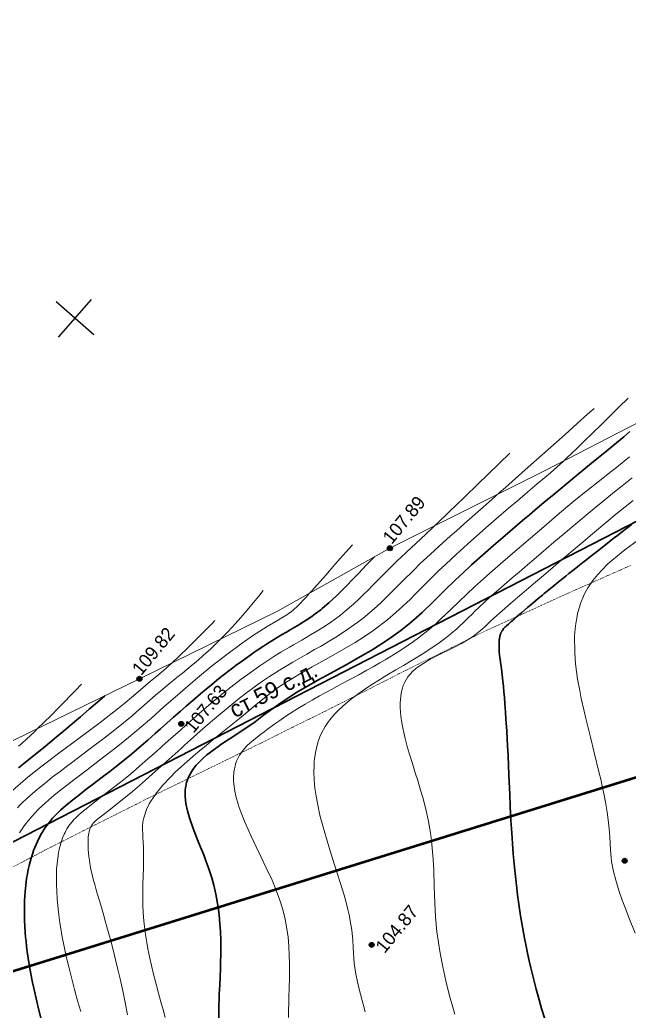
# Model space of a CAD drawing. Header units: millimetres. Extents: x -2893842 to -949497, y -1203244 to 262218.
# Drawn here: x -2552736 to -2516143, y -407266 to -347693 of the extents above; entities that cross this region are included whole.
import ezdxf

# ---------------------------------------------------------------- set-up
doc = ezdxf.new("R2010")
doc.units = ezdxf.units.MM
doc.linetypes.add('g5_366', pattern=[0.85, 0.1, -0.75])
doc.layers.get('0').update_dxf_attribs({"lineweight": 5})
for name, color, linetype in [('!!!_ Размеры', 7, 'Continuous'), ('02_сетка', 253, 'Continuous'), ('10_Границы покрытий и угодий', 253, 'Continuous'), ('19_Горизонтали', 253, 'Continuous'), ('33_Газопровод', 253, 'Continuous'), ('61_Отметки высоты поверхности', 253, 'Continuous'), ('65_Границы', 253, 'Continuous')]:
    doc.layers.add(name, color=color, linetype=linetype)
doc.styles.add('LIKE17', font='d431.shx')
doc.styles.add('LIKE32', font='peteri.shx')
doc.styles.add('Line_GUGK', font='')
doc.styles.get('Line_GUGK').set_extended_font_data('Bm431', italic=True)
doc.linetypes.add('g5_085a', pattern='A,0.001,[19,GUGK_2005.shx,S=1,R=180,X=0,Y=0],0.5,[18,GUGK_2005.shx,S=6,R=180,X=0,Y=0],0.5', length=1.001)
doc.linetypes.add('g5_121_g', pattern='A,4,-0.4,["Г",Line_GUGK,S=1,R=0,X=0,Y=-0.5],-1.2,12', length=17.6)

# ---------------------------------------------------------------- blocks, each defined once
blk = doc.blocks.new('g5_330')
blk.add_hatch(color=0).paths.add_polyline_path([(-0.15, 0, 1), (0.15, 0, 1)])
at = {"color": 0}
blk.add_circle((0, 0), 0.15, dxfattribs=at)
blk = doc.blocks.new('Топо_07.04.17')
at = {"layer": '02_сетка', "color": 7, "linetype": 'Continuous'}
for p, q in [((-647021, -182117), (-644799, -180100)), ((-644902, -182219), (-646918, -179998))]:
    blk.add_line(p, q, dxfattribs=at)
at = {"layer": '10_Границы покрытий и угодий', "color": 7, "linetype": 'g5_366', "lineweight": 20}
blk.add_lwpolyline([(-655901, -214446), (-651081, -212574), (-644686, -210218), (-637968, -207826), (-632971, -206012), (-628427, -204319), (-623614, -202577), (-618178, -200803), (-614388, -199612)], dxfattribs=at)
at = {"layer": '10_Границы покрытий и угодий', "color": 7, "linetype": 'g5_085a', "lineweight": 20}
blk.add_lwpolyline([(-653238, -206181), (-644512, -203069), (-635808, -199963), (-628675, -196971), (-618894, -193383), (-612849, -191078)], dxfattribs=at)
at = {"layer": '19_Горизонтали', "color": 42, "linetype": 'Continuous', "lineweight": 30}
for points in [[(-614109, -197194), (-614365, -197351), (-614493, -197429), (-614712, -197562), (-615008, -197743), (-615217, -197871), (-615217, -197871), (-615433, -198003), (-616114, -198420), (-616489, -198651), (-616857, -198878), (-617013, -198974), (-617254, -199123), (-617484, -199266), (-617721, -199414), (-617914, -199535), (-618171, -199696), (-618368, -199820), (-618641, -199993), (-618873, -200141), (-619123, -200300), (-619482, -200531), (-619774, -200720), (-619886, -200793), (-620168, -200978), (-620520, -201210), (-620744, -201359), (-620863, -201439), (-621234, -201689), (-621608, -201945), (-621751, -202044), (-621888, -202139), (-621959, -202189), (-622054, -202255), (-622120, -202302), (-622252, -202395), (-622292, -202423), (-622354, -202467), (-622395, -202499), (-622413, -202516), (-622435, -202537), (-622478, -202582), (-622525, -202633), (-622551, -202664), (-622595, -202725), (-622614, -202753), (-622626, -202774), (-622639, -202798), (-622650, -202819), (-622670, -202860), (-622707, -202948), (-622729, -203012), (-622741, -203053), (-622758, -203114), (-622771, -203172), (-622778, -203207), (-622792, -203284), (-622806, -203379), (-622820, -203498), (-622825, -203549), (-622833, -203627), (-622839, -203677), (-622857, -203879), (-622857, -204114), (-622852, -204341), (-622848, -204526), (-622844, -204782), (-622841, -205241), (-622842, -205498), (-622844, -205811), (-622846, -205992), (-622852, -206307), (-622860, -206654), (-622871, -207031), (-622889, -207521), (-622908, -207954), (-622919, -208182), (-622946, -208691), (-622999, -209589), (-623016, -209844), (-623038, -210186), (-623075, -210726), (-623115, -211301), (-623145, -211728), (-623197, -212484), (-623246, -213207), (-623296, -214035), (-623323, -214520), (-623352, -215102), (-623366, -215430), (-623389, -216053), (-623409, -216863), (-623417, -217606), (-623415, -218130), (-623410, -218544), (-623401, -218959), (-623370, -219806), (-623370, -219806), (-623288, -221153), (-623247, -221656), (-623209, -222073), (-623160, -222551), (-623112, -222980), (-623053, -223456), (-622972, -224047), (-622938, -224284), (-622870, -224722), (-622744, -225469), (-622623, -226117)], [(-642146, -224290), (-642024, -223392), (-641878, -222445), (-641788, -221889), (-641716, -221434), (-641634, -220894), (-641583, -220541), (-641522, -220079), (-641471, -219639), (-641430, -219228), (-641389, -218698), (-641366, -218237), (-641355, -217697), (-641361, -217246), (-641407, -216449), (-641469, -215893), (-641540, -215435), (-641651, -214878), (-641771, -214380), (-641867, -214016), (-641999, -213537), (-642097, -213190), (-642316, -212367), (-642463, -211708), (-642533, -211276), (-642575, -210829), (-642576, -210413), (-642527, -210003), (-642401, -209570), (-642229, -209229), (-642229, -209229), (-642011, -208931), (-641863, -208768), (-641708, -208617), (-641534, -208467), (-641262, -208258), (-640993, -208075), (-640607, -207838), (-640351, -207693), (-639960, -207484), (-639266, -207132), (-637894, -206411), (-637343, -206085), (-636237, -205454), (-635595, -205130), (-635163, -204926), (-634675, -204707), (-633906, -204378), (-633272, -204116), (-632631, -203855), (-632074, -203627), (-631564, -203415), (-631013, -203178), (-630482, -202941), (-630020, -202723), (-629341, -202381), (-628877, -202127), (-628590, -201960), (-628035, -201612), (-627727, -201403), (-627188, -201013), (-626446, -200440), (-625704, -199854), (-624997, -199313), (-624714, -199100), (-624073, -198631), (-623914, -198516), (-623034, -197893), (-622482, -197510), (-621856, -197082), (-621234, -196662), (-620576, -196219), (-620128, -195919), (-619588, -195557), (-619054, -195199), (-618646, -194927), (-617209, -193982), (-616449, -193497), (-615832, -193105), (-615211, -192709), (-614688, -192371), (-614438, -192208), (-613962, -191890), (-613576, -191625)], [(-629674, -197390), (-629674, -197390), (-630186, -197809), (-630729, -198260), (-630942, -198438), (-631208, -198658), (-631415, -198829), (-631668, -199034), (-631924, -199238), (-632195, -199448), (-632695, -199815), (-632830, -199909), (-633135, -200112), (-633226, -200170), (-633574, -200380), (-633800, -200507), (-634155, -200692), (-634746, -200973), (-635190, -201173), (-635411, -201270), (-635726, -201410), (-636002, -201535), (-636344, -201694), (-636623, -201829), (-636955, -201994), (-637255, -202148), (-637500, -202276), (-637772, -202423), (-638244, -202686), (-638639, -202913), (-638853, -203039), (-639044, -203154), (-639486, -203423), (-639785, -203610), (-640065, -203788), (-640252, -203908), (-640594, -204132), (-640961, -204375), (-641313, -204612), (-641597, -204806), (-641910, -205023), (-642270, -205273), (-642732, -205597), (-643170, -205906), (-643594, -206205), (-643933, -206442), (-644420, -206782), (-644839, -207069), (-645166, -207290), (-645494, -207508), (-646155, -207936), (-646578, -208200), (-646902, -208398), (-647305, -208639), (-647484, -208746), (-647952, -209024), (-648450, -209321), (-648961, -209633), (-649124, -209734), (-649419, -209920), (-649561, -210012), (-649753, -210140), (-650106, -210386), (-650271, -210510), (-650466, -210665), (-650635, -210810), (-650849, -211010), (-651038, -211208), (-651115, -211294), (-651249, -211453), (-651318, -211540), (-651395, -211641), (-651572, -211893), (-651699, -212092), (-651802, -212266), (-651983, -212604), (-652082, -212809), (-652183, -213038), (-652271, -213254), (-652351, -213466), (-652432, -213702), (-652513, -213959), (-652591, -214233), (-652644, -214438), (-652767, -214990), (-652819, -215271), (-652862, -215535), (-652951, -216217), (-652978, -216484), (-652995, -216693), (-653039, -217449), (-653047, -217723), (-653052, -217959), (-653054, -218279), (-653048, -218738), (-653030, -219255), (-652990, -219940), (-652948, -220471), (-652915, -220824), (-652823, -221649), (-652768, -222090), (-652682, -222724)], [(-652322, -207570), (-652001, -207365), (-650573, -206451), (-649872, -205996), (-649396, -205683), (-648667, -205199), (-648281, -204940), (-647709, -204551), (-647159, -204172), (-646692, -203846)]]:
    blk.add_lwpolyline(points, dxfattribs=at)
at = {"layer": '19_Горизонтали', "color": 42, "linetype": 'Continuous', "lineweight": 20}
for points in [[(-616646, -221605), (-616922, -220640), (-617069, -220080), (-617195, -219563), (-617330, -218948), (-617450, -218315), (-617525, -217782), (-617553, -217472), (-617567, -217174), (-617570, -216932), (-617558, -216497), (-617536, -216063), (-617516, -215678), (-617499, -215215), (-617496, -214665), (-617508, -214203), (-617540, -213588), (-617572, -213153), (-617630, -212517), (-617665, -212186), (-617709, -211806), (-617868, -210550), (-617994, -209610), (-618144, -208451), (-618197, -208009), (-618277, -207238), (-618318, -206748), (-618361, -206052), (-618379, -205119), (-618356, -204442), (-618250, -203453), (-618134, -202866), (-618002, -202384), (-617891, -202060), (-617772, -201767), (-617678, -201564), (-617447, -201138), (-617318, -200935), (-617129, -200672), (-616780, -200262), (-616457, -199943), (-616165, -199688), (-615774, -199381), (-615514, -199194), (-615154, -198951), (-614680, -198655), (-613790, -198141)], [(-627968, -225222), (-628161, -224009), (-628272, -223169), (-628363, -222318), (-628427, -221482), (-628469, -220188), (-628450, -219293), (-628400, -218462), (-628319, -217451), (-628242, -216483), (-628202, -215832), (-628174, -214725), (-628182, -214240), (-628220, -213543), (-628274, -212981), (-628393, -212144), (-628484, -211615), (-628592, -211034), (-628684, -210560), (-628797, -209977), (-628915, -209336), (-628984, -208928), (-629057, -208438), (-629101, -208073), (-629131, -207772), (-629151, -207467), (-629163, -207062), (-629159, -206830), (-629144, -206555), (-629113, -206279), (-629032, -205864), (-628949, -205593), (-628877, -205409), (-628808, -205263), (-628690, -205059), (-628575, -204896), (-628471, -204772), (-628307, -204607), (-628162, -204486), (-627945, -204332), (-627674, -204173), (-627440, -204054), (-627201, -203945), (-626981, -203853), (-626644, -203723), (-626428, -203644), (-626275, -203588), (-625791, -203416), (-625361, -203258), (-625054, -203138), (-624841, -203049), (-624527, -202906), (-624213, -202743), (-624093, -202674), (-623823, -202502), (-623541, -202295), (-623183, -202017), (-622947, -201840), (-622412, -201461), (-621856, -201085), (-621396, -200776), (-621106, -200580), (-620651, -200274), (-620228, -199988), (-619701, -199633), (-618429, -198775), (-617490, -198146), (-616977, -197804), (-616612, -197561), (-615419, -196777), (-614871, -196421), (-613834, -195758)], [(-613749, -194406), (-614510, -194884), (-614889, -195122), (-615762, -195679), (-616221, -195977), (-616737, -196315), (-617163, -196596), (-617686, -196944), (-618243, -197316), (-618850, -197725), (-619353, -198064), (-620014, -198511), (-620741, -199001), (-621132, -199263), (-621591, -199571), (-622460, -200161), (-623018, -200551), (-623400, -200826), (-623774, -201104), (-624035, -201301), (-624199, -201434), (-624504, -201675), (-624738, -201858), (-625091, -202125), (-625230, -202225), (-625604, -202478), (-625750, -202571), (-626032, -202742), (-626474, -202993), (-626898, -203218), (-627305, -203423), (-627843, -203681), (-628181, -203838), (-628658, -204055), (-629145, -204275), (-629715, -204533), (-630293, -204802), (-630567, -204934), (-630808, -205052), (-631280, -205295), (-631581, -205460), (-631581, -205460), (-632072, -205750), (-632259, -205869), (-632528, -206052), (-632929, -206355), (-633112, -206509), (-633418, -206798), (-633567, -206957), (-633751, -207176), (-634011, -207547), (-634127, -207746), (-634289, -208073), (-634420, -208401), (-634504, -208658), (-634604, -209040), (-634634, -209184), (-634679, -209436), (-634732, -209847), (-634761, -210248), (-634771, -210561), (-634773, -210782), (-634760, -211269), (-634733, -211690), (-634659, -212425), (-634576, -213036), (-634412, -214012), (-634346, -214362), (-634239, -214909), (-634133, -215435), (-634004, -216068), (-633889, -216643), (-633757, -217366), (-633684, -217824), (-633628, -218247), (-633591, -218591), (-633551, -219165), (-633541, -219523), (-633552, -220106), (-633579, -220572), (-633618, -221500), (-633596, -222176), (-633515, -223008), (-633285, -224477)], [(-637910, -224309), (-637851, -223826), (-637804, -223484), (-637741, -223039), (-637676, -222588), (-637580, -221898), (-637538, -221570), (-637481, -221069), (-637439, -220608), (-637405, -220049), (-637393, -219506), (-637404, -218990), (-637455, -218302), (-637515, -217844), (-637601, -217366), (-637723, -216835), (-637795, -216564), (-637960, -215997), (-638219, -215205), (-638448, -214546), (-638676, -213899), (-638790, -213573), (-638913, -213215), (-639050, -212798), (-639178, -212383), (-639266, -212076), (-639366, -211692), (-639428, -211424), (-639470, -211216), (-639547, -210724), (-639576, -210424), (-639586, -209982), (-639578, -209804), (-639557, -209594), (-639503, -209292), (-639450, -209095), (-639396, -208937), (-639346, -208815), (-639266, -208648), (-639180, -208498), (-639127, -208417), (-639053, -208313), (-638967, -208205), (-638873, -208100), (-638801, -208026), (-638550, -207804), (-638326, -207636), (-638096, -207481), (-637908, -207362), (-637639, -207199), (-637432, -207078), (-637200, -206941), (-636673, -206638), (-636482, -206533), (-636028, -206295), (-635791, -206176), (-635254, -205918), (-634790, -205707), (-634347, -205513), (-633873, -205313), (-633111, -205000), (-632437, -204730), (-631396, -204312), (-630880, -204101), (-630486, -203935), (-630058, -203751), (-629712, -203598), (-629332, -203424), (-628884, -203209), (-628579, -203057), (-628246, -202883), (-627897, -202693), (-627569, -202505), (-626873, -202071), (-626436, -201772), (-626113, -201536), (-625497, -201066), (-624883, -200590), (-624430, -200246), (-623892, -199850), (-623307, -199431), (-622881, -199131), (-622038, -198549), (-621547, -198215), (-620228, -197320), (-619173, -196602), (-618472, -196128), (-617359, -195389), (-616518, -194847), (-615805, -194404), (-614961, -193889), (-614606, -193671), (-614104, -193357), (-613765, -193137)], [(-647486, -223045), (-647550, -222293), (-647616, -221597), (-647694, -220857), (-647761, -220277), (-647833, -219692), (-647905, -219146), (-647993, -218513), (-648034, -218236), (-648102, -217794), (-648207, -217141), (-648237, -216959), (-648384, -216123), (-648466, -215668), (-648517, -215381), (-648572, -215048), (-648608, -214811), (-648655, -214456), (-648691, -214111), (-648707, -213905), (-648724, -213571), (-648728, -213334), (-648726, -213112), (-648719, -212926), (-648711, -212794), (-648701, -212654), (-648693, -212567), (-648678, -212442), (-648660, -212312), (-648631, -212161), (-648575, -211948), (-648548, -211868), (-648507, -211767), (-648456, -211663), (-648404, -211574), (-648365, -211518), (-648296, -211433), (-648226, -211362), (-648141, -211291), (-647969, -211170), (-647849, -211094), (-647510, -210889), (-647116, -210653), (-646660, -210372), (-646132, -210036), (-645684, -209741), (-645234, -209438), (-644832, -209162), (-644366, -208838), (-643279, -208066), (-642492, -207503), (-642268, -207343), (-641870, -207059), (-641038, -206472), (-640428, -206051), (-639416, -205377), (-638668, -204905), (-638217, -204632), (-637632, -204294), (-637177, -204044), (-636733, -203811), (-636084, -203492), (-635239, -203108), (-634355, -202726), (-633859, -202514), (-633493, -202355), (-633111, -202186), (-632505, -201908), (-632023, -201673), (-631093, -201169), (-630756, -200964), (-630313, -200675), (-630027, -200476), (-629596, -200162), (-629323, -199955), (-629039, -199734), (-628141, -199017), (-627407, -198431), (-626967, -198091), (-626318, -197607), (-625692, -197155), (-624999, -196663), (-624582, -196370), (-624078, -196017), (-622830, -195144), (-622234, -194726), (-621780, -194408), (-621371, -194121), (-620073, -193207), (-618954, -192417), (-617452, -191353), (-616667, -190795), (-615969, -190298), (-615551, -190001)], [(-645259, -223465), (-645335, -222996), (-645415, -222498), (-645496, -221977), (-645582, -221407), (-645676, -220719), (-645779, -219817), (-645829, -219242), (-645854, -218869), (-645876, -218372), (-645885, -217726), (-645878, -217345), (-645840, -216645), (-645790, -216115), (-645696, -215365), (-645628, -214887), (-645554, -214373), (-645513, -214083), (-645484, -213868), (-645448, -213573), (-645404, -213130), (-645387, -212869), (-645372, -212541), (-645363, -212348), (-645346, -212115), (-645321, -211908), (-645266, -211628), (-645194, -211395), (-644972, -210926), (-644766, -210606), (-644654, -210456), (-644495, -210261), (-644337, -210083), (-644257, -209997), (-644103, -209840), (-643969, -209710), (-643826, -209577), (-643341, -209161), (-642978, -208874), (-642053, -208207), (-641665, -207945), (-640845, -207411), (-640539, -207216), (-639779, -206737), (-638808, -206114), (-638181, -205700), (-637740, -205409), (-637173, -205047), (-636779, -204808), (-636264, -204519), (-635727, -204244), (-634932, -203871), (-634127, -203521), (-633088, -203088), (-632089, -202665), (-631391, -202354), (-630849, -202095), (-630255, -201789), (-629285, -201217), (-628555, -200714), (-627799, -200139), (-627499, -199902), (-626631, -199205), (-625952, -198671), (-625455, -198291), (-624750, -197765), (-624026, -197241), (-622823, -196396), (-622139, -195926), (-621320, -195372), (-620751, -194992), (-620069, -194537), (-619452, -194128), (-618595, -193559), (-617732, -192939), (-617508, -192770), (-616853, -192270), (-616408, -191928), (-615212, -191003), (-614547, -190486), (-614299, -190294), (-614054, -190103), (-613442, -189626)], [(-620884, -192105), (-622319, -193217), (-623002, -193745), (-623859, -194404), (-624500, -194895), (-624810, -195132), (-625082, -195339), (-626028, -196056), (-626427, -196356), (-627104, -196860), (-627702, -197299), (-628119, -197608), (-628287, -197737), (-628669, -198036), (-629306, -198549), (-629508, -198713), (-629942, -199064), (-630281, -199335), (-630561, -199554), (-630865, -199786), (-631227, -200051), (-631492, -200237), (-631769, -200423), (-632080, -200620), (-632405, -200813), (-632789, -201025), (-633220, -201245), (-633610, -201432), (-633997, -201609), (-634547, -201853), (-635087, -202089), (-635341, -202199), (-635885, -202442), (-636333, -202652), (-636778, -202870), (-637230, -203103), (-638017, -203535), (-638430, -203774), (-638908, -204061), (-639604, -204496), (-639891, -204681), (-640395, -205013), (-640725, -205235), (-641188, -205551), (-641568, -205815), (-642026, -206136), (-642413, -206410), (-643039, -206854), (-643381, -207097), (-643946, -207496), (-644291, -207737), (-644542, -207912), (-645089, -208287), (-645520, -208577), (-645805, -208765), (-646152, -208990), (-646427, -209164), (-646787, -209388), (-646787, -209388), (-647186, -209629), (-647186, -209629), (-647638, -209899), (-647737, -209958), (-647993, -210111), (-648358, -210334), (-648465, -210401), (-648764, -210591), (-648903, -210683), (-649047, -210782), (-649160, -210865), (-649275, -210954), (-649371, -211034), (-649477, -211128), (-649644, -211295), (-649714, -211374), (-649850, -211542), (-649899, -211609), (-649991, -211744), (-650053, -211842), (-650169, -212047), (-650235, -212177), (-650277, -212267), (-650324, -212375), (-650451, -212704), (-650526, -212937), (-650675, -213532), (-650738, -213874), (-650801, -214319), (-650849, -214775), (-650903, -215658), (-650914, -216075), (-650916, -216453), (-650905, -217107), (-650890, -217452), (-650868, -217855), (-650765, -219043), (-650716, -219476), (-650669, -219862), (-650482, -221183), (-650375, -221874), (-650269, -222544)], [(-652716, -211448), (-652380, -211062), (-652226, -210900), (-652117, -210792), (-651863, -210555), (-651661, -210381), (-651405, -210174), (-650985, -209860), (-650725, -209679), (-650407, -209465), (-650055, -209239), (-649016, -208599), (-648252, -208144), (-647439, -207662), (-646262, -206951), (-645556, -206502), (-644737, -205956), (-644060, -205491), (-643235, -204914), (-642509, -204407), (-641487, -203706), (-640904, -203317), (-640143, -202825), (-639131, -202203), (-638199, -201667), (-637466, -201274), (-636998, -201037), (-636532, -200812), (-635882, -200517), (-635527, -200362), (-635276, -200244), (-635163, -200186), (-635001, -200095), (-634869, -200012), (-634775, -199947), (-634655, -199858), (-634548, -199774), (-634356, -199616), (-634226, -199506), (-634004, -199313), (-633775, -199111), (-633626, -198978), (-633456, -198825), (-632689, -198133), (-632065, -197568), (-631712, -197249), (-631320, -196894), (-630887, -196503)], [(-636532, -198638), (-636825, -198934), (-637199, -199304), (-637497, -199591), (-638038, -200094), (-638430, -200443), (-638621, -200610), (-638955, -200892), (-639150, -201053), (-639493, -201328), (-639790, -201559), (-639982, -201704), (-640071, -201770), (-640348, -201972), (-641031, -202448), (-641209, -202567), (-641615, -202833), (-641908, -203022), (-642268, -203251), (-642908, -203660), (-643308, -203923), (-643656, -204159), (-644234, -204559), (-644921, -205034), (-645196, -205221), (-645747, -205584), (-646103, -205810), (-646630, -206137), (-647023, -206374), (-647514, -206666), (-647860, -206870), (-648387, -207179), (-649138, -207618), (-649369, -207755), (-649873, -208056), (-650374, -208360), (-650567, -208480), (-650867, -208669), (-651238, -208908), (-651391, -209009), (-651659, -209190), (-651868, -209336), (-652030, -209451), (-652359, -209696), (-652477, -209788), (-652665, -209938)], [(-652987, -208980), (-651833, -208196), (-651012, -207683), (-649736, -206921), (-648589, -206256), (-647759, -205774), (-647052, -205356), (-645962, -204688), (-645519, -204403), (-645099, -204125), (-644529, -203734), (-643855, -203280), (-643450, -203022), (-643014, -202733), (-642444, -202331), (-641990, -201994), (-641365, -201516), (-640789, -201062), (-639804, -200267), (-639605, -200103)], [(-652180, -206265), (-651942, -206108), (-651647, -205902), (-651109, -205506), (-650925, -205356), (-650500, -205035), (-650021, -204653), (-649557, -204279), (-649132, -203930), (-648737, -203605), (-648404, -203328), (-648008, -202998)]]:
    blk.add_lwpolyline(points, dxfattribs=at)
at = {"layer": '33_Газопровод', "color": 5, "linetype": 'g5_121_g', "lineweight": 30}
blk.add_lwpolyline([(-665108, -319534), (-663272, -318648), (-660278, -313471), (-661131, -311771), (-670675, -294280), (-677200, -275573), (-669406, -272690), (-683692, -222436), (-677572, -219581), (-676955, -220952), (-594259, -189637), (-582744, -177042), (-572538, -176309), (-569907, -163435), (-568975, -163652)], dxfattribs=at)
at = {"layer": '65_Границы', "color": 1, "linetype": 'Continuous', "lineweight": 50}
blk.add_polyline3d([(-589422, -491540, -67200), (-612619, -462131, -67200), (-624589, -446444, -67200), (-633066, -430388, -67200), (-641609, -408893, -67200), (-641723, -396649, -67200), (-642312, -376829, -67200), (-648199, -353938, -67200), (-652094, -324788, -67200), (-654274, -313356, -67200), (-666228, -287634, -67200), (-666228, -287634, 0), (-678823, -259347, 0), (-689809, -226507, 0), (-575367, -204630, 0), (-573464, -168037, 0), (-544539, -166847, 0)], dxfattribs=at)
at = {"layer": '61_Отметки высоты поверхности', "color": 7, "linetype": 'Continuous', "lineweight": 20, "xscale": 999.9999999999995, "yscale": 999.9999999999995, "zscale": 999.9999999999995, "rotation": 43.98139083737546}
for p in [(-628675, -196971, -67200), (-644512, -203069, -67200), (-642316, -206042, -67200), (-616787, -217218, -67200), (-632454, -220527, -67200)]:
    blk.add_blockref('g5_330', p, dxfattribs=at)
at = {"layer": '33_Газопровод', "color": 7, "linetype": 'Continuous', "lineweight": 15, "style": 'LIKE32'}
blk.add_text('ст.59 с.д.', height=1000, rotation=20.44602, dxfattribs=at).set_placement((-639093, -206079, -67200))
at = {"layer": '61_Отметки высоты поверхности', "color": 7, "linetype": 'Continuous', "lineweight": 15, "style": 'LIKE17'}
for s, p in [('107.89', (-628550, -196793, 19420)), ('109.82', (-644389, -202934, 19420)), ('107.63', (-641659, -206727, 19420)), ('104.87', (-631744, -221167, 19420))]:
    blk.add_text(s, height=800, rotation=43.98139, dxfattribs=at).set_placement(p)

msp = doc.modelspace()

# ---------------------------------------------------------------- linework, layer by layer
at = {"layer": '65_Границы', "color": 1, "linetype": 'Continuous', "lineweight": 50}
msp.add_polyline3d([(-2458304.51419, -667717.55085, -67199.99998), (-2484668.48047, -641111.02755, -67199.99998), (-2498330.33922, -626873.33056, -67199.99998), (-2508562.9244, -611874.9873, -67199.99998), (-2519474.12472, -591479.0537, -67199.99998), (-2520968.07717, -579326.00445, -67199.99998), (-2523786.35803, -559698.93658, -67199.99998), (-2532216.09867, -537617.0736, -67199.99998), (-2539371.46715, -509091.70416, -67199.99998), (-2542826.11792, -497978.2039, -67199.99998), (-2557603.34832, -473767.5211, -67199.99998), (-2557603.34832, -473767.5211, 0), (-2573305.93634, -447080.91155, 0), (-2587923.49789, -415687.84712, 0), (-2476676.22235, -381052.48681, 0), (-2478910.24838, -344478.21132, 0), (-2450303.50531, -340035.60497, 0)], dxfattribs=at)

# ---------------------------------------------------------------- block references
at = {"layer": '!!!_ Размеры', "color": 1, "lineweight": 0, "rotation": 6.471407436947433}
msp.add_blockref('Топо_07.04.17', (-1928038.79367, -112877.83782), dxfattribs=at)

doc.saveas('drawing.dxf')
